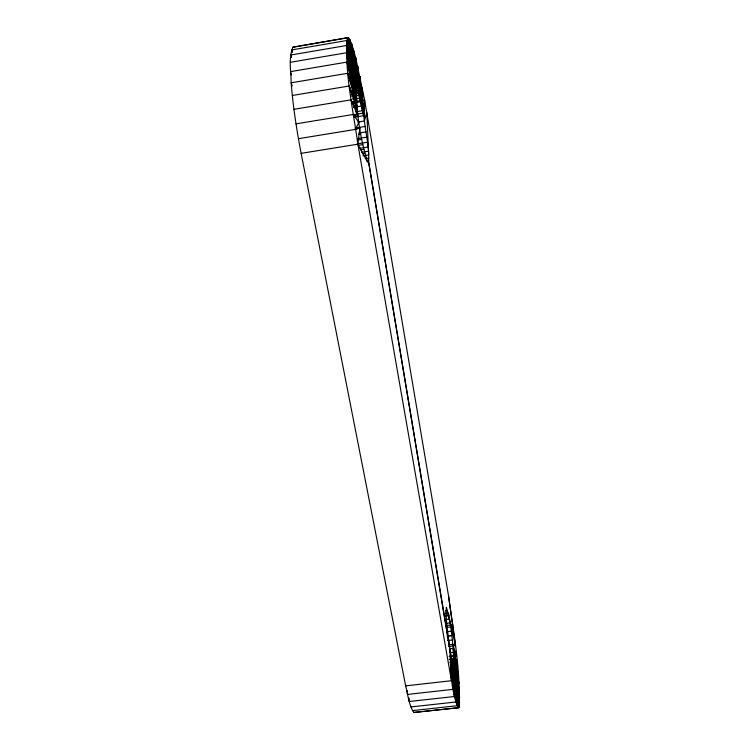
<?xml version="1.0" encoding="UTF-8"?>
<svg xmlns="http://www.w3.org/2000/svg" width="750" height="750" viewBox="0 0 750 750"><rect width="100%" height="100%" fill="white"/><g stroke="black" fill="none" stroke-linecap="round" stroke-linejoin="round"><path stroke-width="1.12" d="M357.581 122.128L364.406 121.013L364.603 99.928L355.509 56.888L351.497 43.341L348.403 37.5L292.941 47.184C288.291 58.322 291.084 71.072 291.15 82.8C293.062 106.491 296.634 130.022 301.134 153.347L405.666 685.866C407.981 694.753 408.628 704.691 413.859 712.472L458.784 707.691C460.978 670.406 453.506 632.897 448.556 595.969L364.603 99.928C361.088 120.731 369.994 141.056 368.606 161.916L450.516 653.456L453.169 664.631L458.784 707.691L413.859 712.472M451.453 664.575L453.722 664.312L459.3 705.994L453.722 664.312C453.441 645.234 451.594 625.566 446.381 607.247L445.912 612.525L446.588 622.809L449.878 649.556C450.872 668.953 450.572 689.325 458.025 707.616L453.169 664.631L450.872 664.894M449.231 645.3L368.606 161.916L367.809 162.497C360.459 139.866 356.728 115.425 356.55 91.631L347.325 37.875L348.403 37.5L357.459 91.716L359.7 98.184L363.478 115.716L354.347 117.216M405.666 685.866L451.453 680.719L357.863 144.188C353.137 109.069 344.4 73.378 347.325 37.875L292.941 47.184M367.209 161.494L357.863 144.188L359.841 128.081L355.303 128.812M364.406 121.013L366.806 112.528L368.691 154.941L362.972 155.859M298.416 138.694L355.387 129.422L358.95 122.297L353.091 114.488L295.988 123.863M350.869 92.569L356.934 91.228L348.403 37.5M355.387 129.422L359.841 128.081M292.106 52.209L291.619 49.95L346.613 40.556L356.55 91.631M291.291 57.3L290.756 55.013L346.303 45.544L356.306 92.934L351.741 93.684M290.372 62.297L346.425 52.772L356.222 95.1L351.647 95.869M346.397 58.434L350.953 57.666M290.503 71.634L346.969 62.091L356.306 98.109L352.856 98.681M347.344 67.781L350.803 67.2M351.938 102.628L356.541 101.869L347.934 73.256L291.15 82.8L292.294 86.044M350.878 77.953L355.444 77.194M292.303 95.484L349.312 85.969L356.944 106.284L353.475 106.856M353.259 89.316L360.056 88.191M351.159 92.184L356.934 91.228L357.459 91.716L352.866 92.475M351.244 94.209L358.106 93.075L351.497 43.341L358.866 95.25L352.031 96.384M352.903 99.319L359.7 98.184L355.509 56.888L360.609 101.803L352.528 103.134M293.934 109.312L351.047 99.853L357.488 111.253L349.312 85.969M351.938 102.028L363.45 100.125M353.512 107.325L361.547 106.003L360.009 76.425L362.512 110.681L355.641 111.806M353.062 114.787L364.519 112.903M355.069 128.1L365.297 126.431M359.306 132.966L366.122 131.859M358.481 134.194L360.787 133.819M357.778 138.637L366.863 137.166M358.331 139.931L361.791 139.369M357.272 143.887L367.509 142.238M301.134 153.347L357.863 144.188M358.209 145.322L362.803 144.581M360.066 148.247L368.034 146.962M360.366 149.878L363.797 149.325M361.584 152.334L368.438 151.228M362.484 153.834L364.762 153.469M365.372 158.559L368.812 158.006M366.478 160.725L368.784 160.359M445.341 610.791L447.638 610.519M445.884 613.134L448.172 612.872L455.475 645.694L448.678 646.472M445.669 615.337L449.147 614.925M445.322 616.163L448.744 615.759M445.931 619.528L449.344 619.125M445.406 623.419L449.962 622.884M447.084 625.481L452.878 624.806M447.159 627.347L450.572 626.944M447.759 631.622L451.163 631.219M447.253 636.028L454.228 635.222M447.178 636.141L451.734 635.606M447.694 640.538L452.25 640.012M449.297 644.719L452.719 644.325L455.475 645.694L448.556 595.969M449.691 648.844L453.122 648.45L456.6 656.006L452.719 644.325M450.009 652.688L453.45 652.294L457.584 665.944L451.875 666.591M449.091 656.287L453.694 655.763L458.4 675.291L452.644 675.938M449.784 656.784L455.466 656.138M449.231 659.297L453.844 658.772L459.019 683.831L453.694 655.763M450.422 661.631L453.9 661.238L459.431 691.359L453.844 658.772M449.972 662.362L452.278 662.1L457.05 705.712L412.481 710.625M451.537 663.366L453.863 663.103L459.628 697.678L453.9 661.238M451.209 665.091L453.488 664.828L458.784 707.691M407.362 690.956L407.475 694.434L453.038 689.344L451.144 656.906L454.528 696.487L409.247 701.522L409.05 698.025M454.884 691.866L458.297 691.491M410.925 706.95L455.878 701.981L452.278 662.1M353.091 114.488L358.163 116.644L351.047 99.853M290.841 72.75L291.516 74.991M347.934 73.256L356.944 106.284M453.122 648.45L457.584 665.944M290.756 55.013L291.319 57.244M346.969 62.091L356.541 101.869M291.619 49.95L292.134 52.2M346.425 52.772L356.306 98.109M453.45 652.294L458.4 675.291M346.303 45.544L356.222 95.1M346.613 40.556L356.306 92.934M347.325 37.875L356.934 91.228M453.722 664.312L459.581 702.609L453.863 663.103M358.106 93.075L349.809 39.366L357.459 91.716M359.7 98.184L353.409 49.247L358.866 95.25M458.025 707.616L452.766 663.713L457.05 705.712M455.878 701.981L451.734 659.812L454.528 696.487M361.547 106.003L357.722 66.028L360.609 101.803M453.038 689.344L450.516 653.456L451.453 680.719M363.478 115.716L362.325 87.806L362.512 110.681M407.428 690.956L407.475 694.434"/></g></svg>
